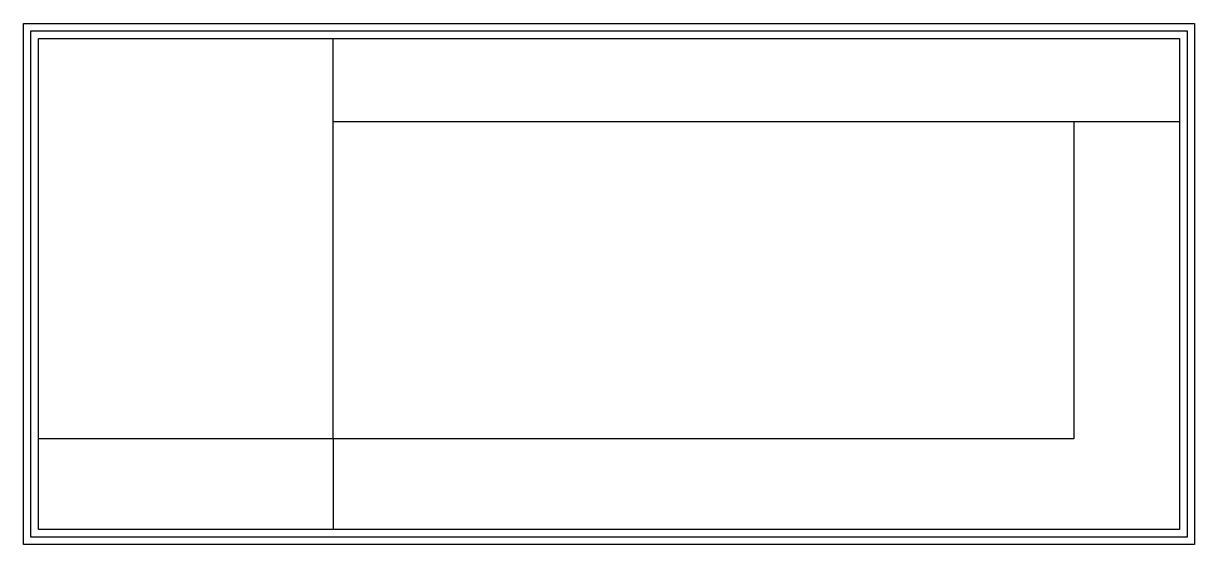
# Model space of a CAD drawing. Header units: millimetres. Extents: x -140 to 15, y -13 to 56.
import ezdxf

# ---------------------------------------------------------------- set-up
doc = ezdxf.new("R2010")
doc.units = ezdxf.units.MM
doc.layers.get('0').update_dxf_attribs({"linetype": 'CONTINUOUS'})

msp = doc.modelspace()

# ---------------------------------------------------------------- linework, layer by layer
for p, q in [((-99, 43), (-99, 54)), ((-1, 43), (13, 43)), ((-99, 1), (-138, 1)), ((-99, 1), (-99, -11))]:
    msp.add_line(p, q)
for points in [[(15, -13), (-140, -13), (-140, 56), (15, 56)], [(14, -12), (-139, -12), (-139, 55), (14, 55)], [(13, -11), (-138, -11), (-138, 54), (13, 54)], [(-1, 1), (-99, 1), (-99, 43), (-1, 43)]]:
    msp.add_lwpolyline(points, close=True)

doc.saveas('drawing.dxf')
